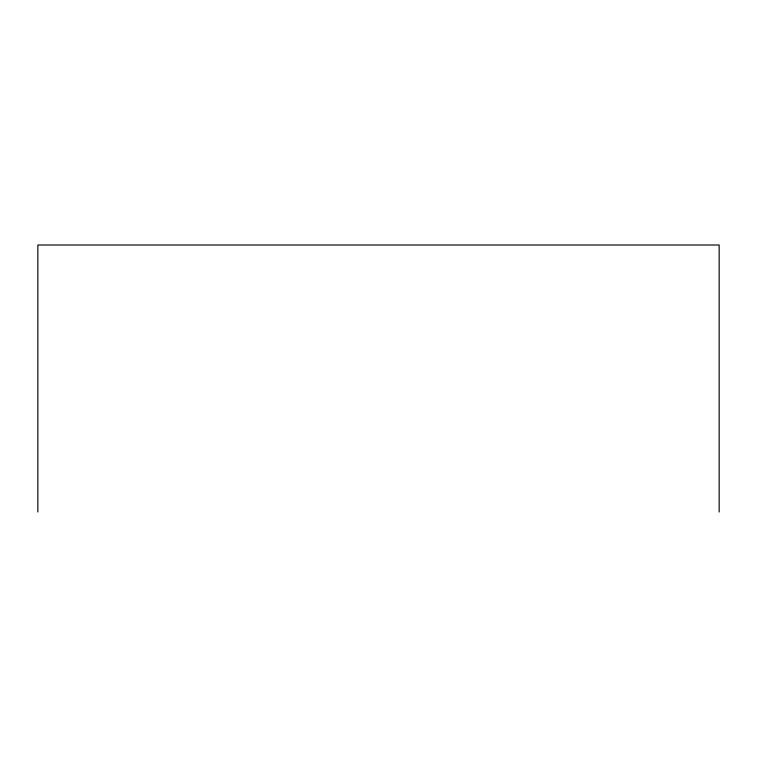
<?xml version="1.0" encoding="UTF-8"?>
<svg xmlns="http://www.w3.org/2000/svg" width="757" height="757" viewBox="0 0 757 757"><rect width="100%" height="100%" fill="white"/><g stroke="black" fill="none" stroke-linecap="round" stroke-linejoin="round"><path stroke-width="1.14" d="M719.15 511.997L719.15 245.003L37.85 245.003L37.85 511.997"/></g></svg>
